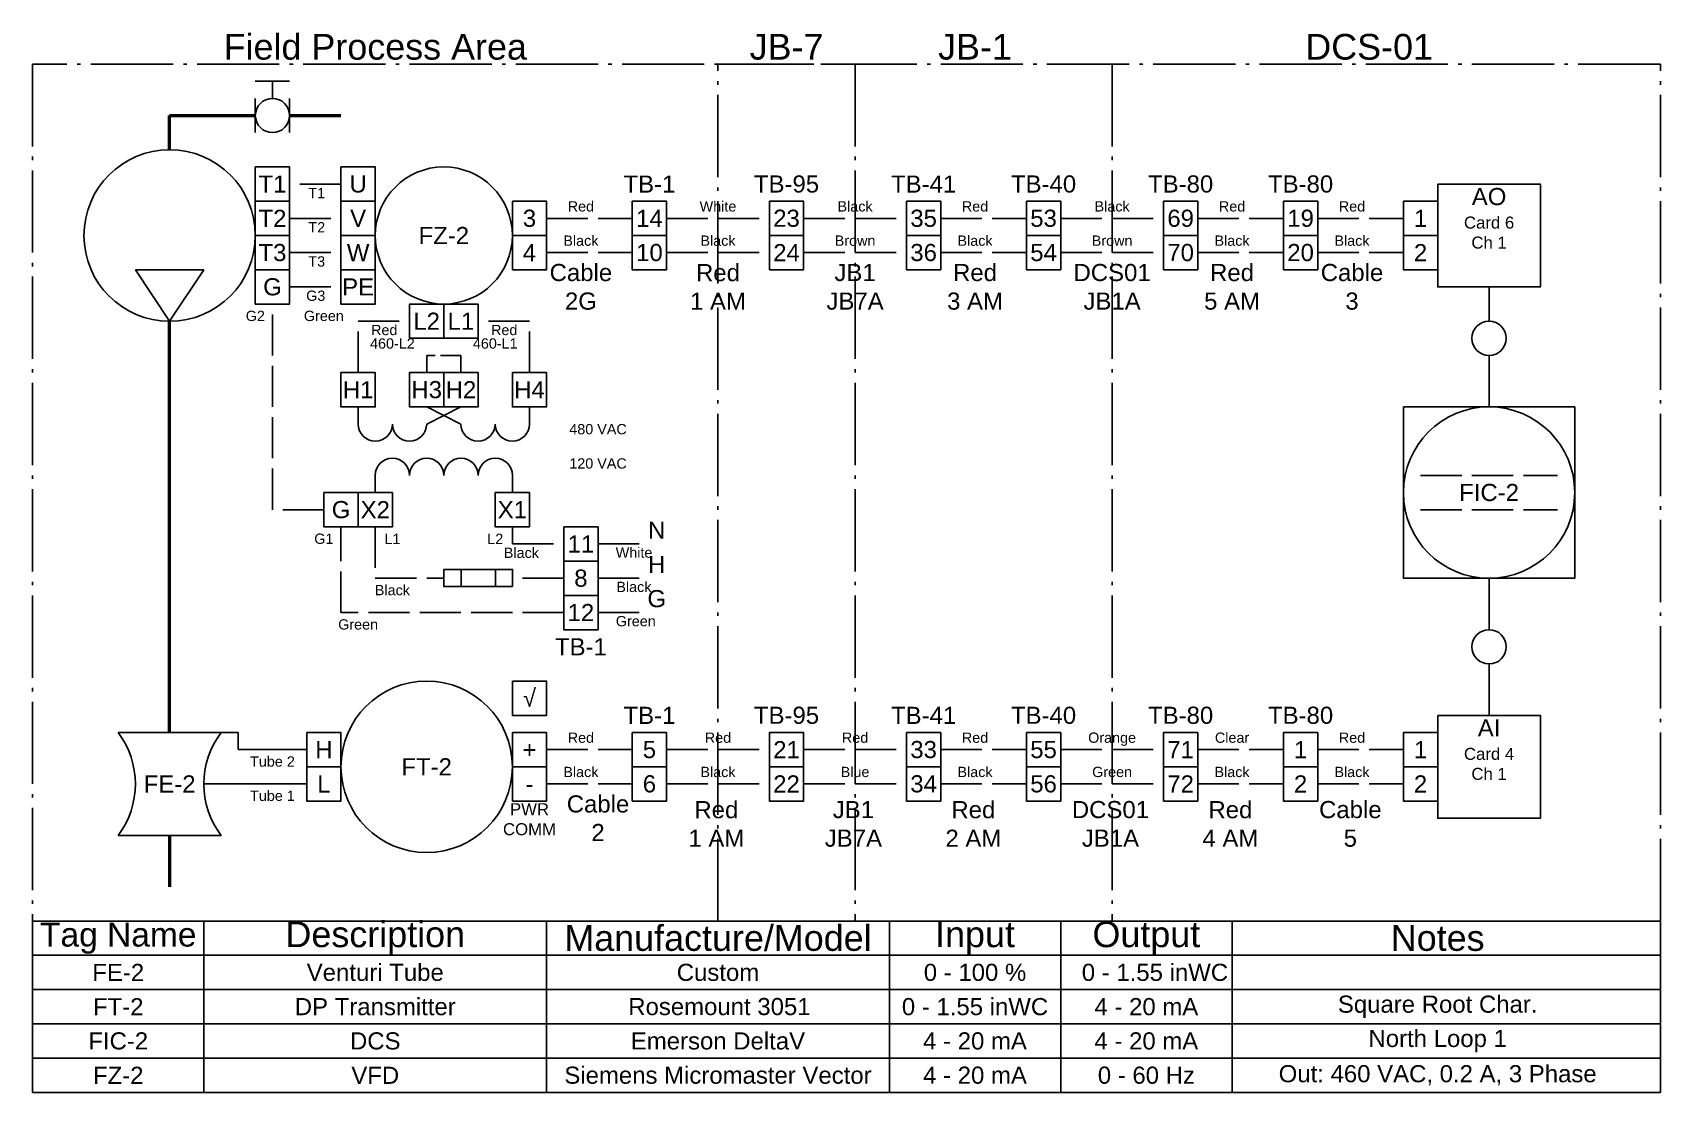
# Model space of a CAD drawing. Header units: inches. Extents: x 2.5 to 50, y 2.5 to 33.4.
import ezdxf

# ---------------------------------------------------------------- set-up
doc = ezdxf.new("R2010")
doc.units = ezdxf.units.IN
doc.header["$MEASUREMENT"] = 0
doc.linetypes.add('ACAD_ISO02W100', pattern=[15, 12, -3])
doc.linetypes.add('ACAD_ISO04W100', pattern=[30, 24, -3, 0, -3])
doc.styles.get("Standard").update_dxf_attribs({"font": 'arial.ttf'})

msp = doc.modelspace()

# ---------------------------------------------------------------- linework, layer by layer
at = {"lineweight": 25}
for p, q in [((9.5, 32), (9, 32)), ((9, 32), (10, 32)), ((9.5, 31.5), (9.5, 32)), ((9, 31.5), (9, 30.5)), ((10, 30.5), (10, 31.5))]:
    msp.add_line(p, q, dxfattribs=at)
at = {"lineweight": 50}
for p, q in [((6.5, 30), (6.5, 31)), ((6.5, 31), (9, 31)), ((10, 31), (11.5, 31)), ((6.5, 13), (6.5, 25)), ((6.5, 10), (6.5, 8.5))]:
    msp.add_line(p, q, dxfattribs=at)
at = {"linetype": 'ACAD_ISO02W100', "ltscale": 0.1}
for p, q in [((11.5, 29), (10, 29)), ((10, 28), (11.5, 28)), ((17.5, 28), (20, 28)), ((21, 28), (24, 28)), ((25, 28), (28, 28)), ((29, 28), (31.5, 28)), ((32.5, 28), (35.5, 28)), ((36.5, 28), (39, 28)), ((40, 28), (42.5, 28)), ((10, 27), (11.5, 27)), ((17.5, 27), (20, 27)), ((21, 27), (24, 27)), ((25, 27), (28, 27)), ((29, 27), (31.5, 27)), ((32.5, 27), (35.5, 27)), ((36.5, 27), (39, 27)), ((40, 27), (42.5, 27)), ((12, 23.5), (12, 25)), ((12, 25), (13.5, 25)), ((17, 25), (15.5, 25)), ((17, 23.5), (17, 25)), ((14, 24), (14, 23.5)), ((15, 23.5), (15, 24)), ((43, 20.5), (47, 20.5)), ((43, 19.5), (47, 19.5)), ((12.5, 19), (12.5, 17.5)), ((17.5, 12.5), (20, 12.5)), ((21, 12.5), (24, 12.5)), ((25, 12.5), (28, 12.5)), ((29, 12.5), (31.5, 12.5)), ((32.5, 12.5), (35.5, 12.5)), ((36.5, 12.5), (39, 12.5)), ((40, 12.5), (42.5, 12.5)), ((17.5, 11.5), (20, 11.5)), ((21, 11.5), (24, 11.5)), ((25, 11.5), (28, 11.5)), ((29, 11.5), (31.5, 11.5)), ((32.5, 11.5), (35.5, 11.5)), ((36.5, 11.5), (39, 11.5)), ((40, 11.5), (42.5, 11.5))]:
    msp.add_line(p, q, dxfattribs=at)
for p, q in [((7.5, 26.5), (5.5, 26.5)), ((5.5, 26.5), (6.5, 25)), ((6.5, 25), (7.5, 26.5)), ((45, 25), (45, 26)), ((45, 22.5), (45, 24)), ((12, 22), (12, 22.5)), ((14, 22.5), (15, 22)), ((14, 22), (15, 22.5)), ((17, 22.5), (17, 22)), ((12.5, 20.5), (12.5, 20)), ((16.5, 20.5), (16.5, 20)), ((45, 17.5), (45, 16)), ((45, 15), (45, 13.5)), ((5, 13), (8, 13)), ((8, 13), (8.5, 13)), ((8.5, 13), (8.5, 12.5)), ((8.5, 12.5), (10.5, 12.5)), ((7.5, 11.5), (10.5, 11.5)), ((5, 10), (8, 10))]:
    msp.add_line(p, q)
at = {"linetype": 'ACAD_ISO02W100', "lineweight": 25, "ltscale": 0.1}
for p, q in [((10, 26), (11.5, 26)), ((9.5, 19.5), (9.5, 25.5)), ((11, 19.5), (9.5, 19.5)), ((11.5, 16.5), (11.5, 19)), ((16.5, 19), (16.5, 18.5)), ((16.5, 18.5), (18, 18.5)), ((19, 18.5), (20.5, 18.5)), ((12.5, 17.5), (14.5, 17.5)), ((18, 17.5), (16.5, 17.5)), ((19, 17.5), (20.5, 17.5)), ((18, 16.5), (11.5, 16.5)), ((19, 16.5), (20.5, 16.5))]:
    msp.add_line(p, q, dxfattribs=at)
at = {"linetype": 'ACAD_ISO02W100', "ltscale": 0.05}
msp.add_line((15, 24), (14, 24), dxfattribs=at)
at = {"color": 254, "linetype": 'ACAD_ISO04W100', "ltscale": 0.1}
for points in [[(50, 32.5), (2.5, 32.5), (2.5, 7.5), (50, 7.5)], [(22.5, 32.5), (26.5, 32.5), (26.5, 7.5), (22.5, 7.5)], [(50, 32.5), (34, 32.5), (34, 7.5), (50, 7.5)]]:
    msp.add_lwpolyline(points, close=True, dxfattribs=at)
for points in [[(9, 29.5), (10, 29.5), (10, 28.5), (9, 28.5)], [(11.5, 29.5), (12.5, 29.5), (12.5, 28.5), (11.5, 28.5)], [(43.5, 29), (46.5, 29), (46.5, 26), (43.5, 26)], [(9, 28.5), (10, 28.5), (10, 27.5), (9, 27.5)], [(11.5, 27.5), (12.5, 27.5), (12.5, 28.5), (11.5, 28.5)], [(16.5, 28.5), (17.5, 28.5), (17.5, 27.5), (16.5, 27.5)], [(20, 28.5), (21, 28.5), (21, 27.5), (20, 27.5)], [(24, 28.5), (25, 28.5), (25, 27.5), (24, 27.5)], [(28, 28.5), (29, 28.5), (29, 27.5), (28, 27.5)], [(31.5, 28.5), (32.5, 28.5), (32.5, 27.5), (31.5, 27.5)], [(35.5, 28.5), (36.5, 28.5), (36.5, 27.5), (35.5, 27.5)], [(39, 28.5), (40, 28.5), (40, 27.5), (39, 27.5)], [(9, 26.5), (10, 26.5), (10, 27.5), (9, 27.5)], [(11.5, 26.5), (12.5, 26.5), (12.5, 27.5), (11.5, 27.5)], [(16.5, 26.5), (17.5, 26.5), (17.5, 27.5), (16.5, 27.5)], [(20, 26.5), (21, 26.5), (21, 27.5), (20, 27.5)], [(24, 26.5), (25, 26.5), (25, 27.5), (24, 27.5)], [(28, 26.5), (29, 26.5), (29, 27.5), (28, 27.5)], [(31.5, 26.5), (32.5, 26.5), (32.5, 27.5), (31.5, 27.5)], [(35.5, 27.5), (36.5, 27.5), (36.5, 26.5), (35.5, 26.5)], [(39, 26.5), (40, 26.5), (40, 27.5), (39, 27.5)], [(13.5, 24.5), (14.5, 24.5), (14.5, 25.5), (13.5, 25.5)], [(15.5, 24.5), (14.5, 24.5), (14.5, 25.5), (15.5, 25.5)], [(16.505, 17.258), (16.505, 17.758), (14.505, 17.758), (14.505, 17.258)], [(15.005, 17.258), (15.005, 17.758), (16.005, 17.758), (16.005, 17.258)], [(43.5, 13.5), (46.5, 13.5), (46.5, 10.5), (43.5, 10.5)], [(10.5, 13), (11.5, 13), (11.5, 12), (10.5, 12)], [(16.5, 13), (17.5, 13), (17.5, 12), (16.5, 12)], [(20, 13), (21, 13), (21, 12), (20, 12)], [(24, 13), (25, 13), (25, 12), (24, 12)], [(28, 13), (29, 13), (29, 12), (28, 12)], [(31.5, 13), (32.5, 13), (32.5, 12), (31.5, 12)], [(35.5, 13), (36.5, 13), (36.5, 12), (35.5, 12)], [(39, 13), (40, 13), (40, 12), (39, 12)], [(10.5, 12), (11.5, 12), (11.5, 11), (10.5, 11)], [(16.5, 11), (17.5, 11), (17.5, 12), (16.5, 12)], [(20, 12), (21, 12), (21, 11), (20, 11)], [(24, 12), (25, 12), (25, 11), (24, 11)], [(28, 12), (29, 12), (29, 11), (28, 11)], [(31.5, 12), (32.5, 12), (32.5, 11), (31.5, 11)], [(35.5, 12), (36.5, 12), (36.5, 11), (35.5, 11)], [(39, 12), (40, 12), (40, 11), (39, 11)], [(2.5, 7.5), (7.5, 7.5), (7.5, 6.5), (2.5, 6.5)], [(7.5, 7.5), (17.5, 7.5), (17.5, 6.5), (7.5, 6.5)], [(17.5, 7.5), (27.5, 7.5), (27.5, 6.5), (17.5, 6.5)], [(27.5, 7.5), (32.5, 7.5), (32.5, 6.5), (27.5, 6.5)], [(32.5, 7.5), (37.5, 7.5), (37.5, 6.5), (32.5, 6.5)], [(37.5, 7.5), (50, 7.5), (50, 6.5), (37.5, 6.5)], [(2.5, 6.503), (7.5, 6.5), (7.5, 5.5), (2.5, 5.503)], [(7.5, 6.5), (17.5, 6.5), (17.5, 5.5), (7.5, 5.5)], [(17.5, 6.5), (27.5, 6.5), (27.5, 5.5), (17.5, 5.5)], [(27.5, 6.5), (32.5, 6.5), (32.5, 5.5), (27.5, 5.5)], [(32.5, 6.5), (37.5, 6.5), (37.5, 5.5), (32.5, 5.5)], [(37.5, 6.5), (50, 6.5), (50, 5.5), (37.5, 5.5)], [(2.5, 5.503), (7.5, 5.5), (7.5, 4.5), (2.5, 4.503)], [(7.5, 5.5), (17.5, 5.5), (17.5, 4.5), (7.5, 4.5)], [(17.5, 5.5), (27.5, 5.5), (27.5, 4.5), (17.5, 4.5)], [(27.5, 5.5), (32.5, 5.5), (32.5, 4.5), (27.5, 4.5)], [(32.5, 5.5), (37.5, 5.5), (37.5, 4.5), (32.5, 4.5)], [(37.5, 5.5), (50, 5.5), (50, 4.5), (37.5, 4.5)], [(2.5, 4.503), (7.5, 4.5), (7.5, 3.5), (2.5, 3.503)], [(7.5, 4.5), (17.5, 4.5), (17.5, 3.5), (7.5, 3.5)], [(17.5, 4.5), (27.5, 4.5), (27.5, 3.5), (17.5, 3.5)], [(27.5, 4.5), (32.5, 4.5), (32.5, 3.5), (27.5, 3.5)], [(32.5, 4.5), (37.5, 4.5), (37.5, 3.5), (32.5, 3.5)], [(37.5, 4.5), (50, 4.5), (50, 3.5), (37.5, 3.5)], [(2.5, 3.503), (7.5, 3.5), (7.5, 2.5), (2.5, 2.503)], [(7.5, 3.5), (17.5, 3.5), (17.5, 2.5), (7.5, 2.5)], [(17.5, 3.5), (27.5, 3.5), (27.5, 2.5), (17.5, 2.5)], [(27.5, 3.5), (32.5, 3.5), (32.5, 2.5), (27.5, 2.5)], [(32.5, 3.5), (37.5, 3.5), (37.5, 2.5), (32.5, 2.5)], [(37.5, 3.5), (50, 3.5), (50, 2.5), (37.5, 2.5)]]:
    msp.add_lwpolyline(points, close=True)
at = {"lineweight": 25}
for points in [[(42.5, 28.5), (43.5, 28.5), (43.5, 27.5), (42.5, 27.5)], [(42.5, 27.5), (43.5, 27.5), (43.5, 26.5), (42.5, 26.5)], [(9, 26.5), (10, 26.5), (10, 25.5), (9, 25.5)], [(11.5, 26.5), (12.5, 26.5), (12.5, 25.5), (11.5, 25.5)], [(11.5, 23.5), (12.5, 23.5), (12.5, 22.5), (11.5, 22.5)], [(13.5, 23.5), (14.5, 23.5), (14.5, 22.5), (13.5, 22.5)], [(14.5, 23.5), (15.5, 23.5), (15.5, 22.5), (14.5, 22.5)], [(16.5, 23.5), (17.5, 23.5), (17.5, 22.5), (16.5, 22.5)], [(42.5, 22.5), (47.5, 22.5), (47.5, 17.5), (42.5, 17.5)], [(11, 20), (12, 20), (12, 19), (11, 19)], [(12, 20), (13, 20), (13, 19), (12, 19)], [(16, 20), (17, 20), (17, 19), (16, 19)], [(18, 19), (19, 19), (19, 18), (18, 18)], [(18, 18), (19, 18), (19, 17), (18, 17)], [(18, 17), (19, 17), (19, 16), (18, 16)], [(16.5, 14.5), (17.5, 14.5), (17.5, 13.5), (16.5, 13.5)], [(42.5, 13), (43.5, 13), (43.5, 12), (42.5, 12)], [(42.5, 12), (43.5, 12), (43.5, 11), (42.5, 11)]]:
    msp.add_lwpolyline(points, close=True, dxfattribs=at)
for centre, radius in [((9.5, 31), 0.5), ((14.5, 27.5), 2)]:
    msp.add_circle(centre, radius, dxfattribs=at)
for centre, radius in [((6.5, 27.5), 2.5), ((45, 24.5), 0.5), ((45, 20), 2.5), ((45, 15.5), 0.5), ((14, 12), 2.5)]:
    msp.add_circle(centre, radius)
for centre, radius, start, end in [((12.5, 22), 0.5, 180, 0), ((13.5, 22), 0.5, 180, 0), ((15.5, 22), 0.5, 180, 0), ((16.5, 22), 0.5, 180, 0), ((13, 20.5), 0.5, 0, 180), ((14, 20.5), 0.5, 0, 180), ((15, 20.5), 0.5, 0, 180), ((16, 20.5), 0.5, 0, 180), ((3, 11.5), 2.5, 323.1301, 36.8699), ((10, 11.5), 2.5, 143.1301, 216.8699)]:
    msp.add_arc(centre, radius, start, end)

# ---------------------------------------------------------------- texts
at = {"attachment_point": 5}
for s, width, insert, char_height in [('Field Process Area', 15, (12.5, 33), 0.75), ('JB-7', 15, (24.5, 33), 0.75), ('JB-1', 15, (30, 33), 0.75), ('DCS-01', 15, (41.5, 33), 0.75), ('AO\\P{\\H0.7x;Card 6\\PCh 1}', 3, (45, 28), 0.5), ('FZ-2', 3, (14.5, 27.5), 0.5), ('FIC-2', 3, (45, 20), 0.5), ('AI\\P{\\H0.7x;Card 4\\PCh 1}', 3, (45, 12.5), 0.5), ('FT-2', 3, (14, 12), 0.5), ('FE-2', 2, (6.5, 11.5), 0.5), ('Tag Name', 7.5, (5, 7), 0.7), ('Description', 7, (12.5, 7), 0.75), ('Manufacture/Model', 10.5, (22.5, 7), 0.75), ('Input', 5.04688, (30, 7), 0.75), ('Output', 5.25, (35, 7), 0.75), ('Notes', 8.75, (43.5, 7), 0.75), ('FE-2', 5.0625, (5, 6), 0.5), ('Venturi Tube', 9.99999, (12.5, 6), 0.5), ('Custom', 8.99998, (22.5, 6), 0.5), ('0 - 100 %', 5, (30, 6), 0.5), ('\\pxi-3,l4,t4;0 - 1.55 inWC', 5.125, (35, 6), 0.5), ('FT-2', 5.25, (5, 5), 0.5), ('DP Transmitter', 9.99999, (12.5, 5), 0.5), ('Rosemount 3051', 9.24999, (22.542, 5.002), 0.5), ('0 - 1.55 inWC', 4.9375, (30, 5), 0.5), ('4 - 20 mA', 4.875, (35, 5), 0.5), ('Square Root Char.', 9, (43.5, 5), 0.5), ('Emerson DeltaV', 10, (22.5, 4), 0.5), ('North Loop 1', 9, (43.5, 4), 0.5), ('FIC-2', 5.25, (5, 4), 0.5), ('DCS', 9.9375, (12.5, 4), 0.5), ('4 - 20 mA', 5.0625, (30, 4), 0.5), ('4 - 20 mA', 4.875, (35, 4), 0.5), ('FZ-2', 5, (5, 3), 0.5), ('VFD', 10, (12.5, 3), 0.5), ('Siemens Micromaster Vector', 10, (22.5, 3), 0.5), ('4 - 20 mA', 5.0625, (30, 3), 0.5), ('0 - 60 Hz', 4.875, (35, 3), 0.5), ('Out: 460 VAC, 0.2 A, 3 Phase', 11.5, (43.5, 3), 0.5)]:
    msp.add_mtext_dynamic_manual_height_columns(s, width=width, gutter_width=1, heights=[0], dxfattribs=dict(at, insert=insert, char_height=char_height))
at = {"lineweight": 25}
for s, width, insert, char_height, attachment_point in [('T1', 1, (9.5, 29), 0.5, 5), ('U', 1, (12, 29), 0.5, 5), ('TB-1', 1, (20.5, 29), 0.5, 5), ('TB-95', 1, (24.5, 29), 0.5, 5), ('TB-41', 1, (28.5, 29), 0.5, 5), ('TB-40', 1, (32, 29), 0.5, 5), ('TB-80', 1, (36, 29), 0.5, 5), ('TB-80', 1, (39.5, 29), 0.5, 5), ('T1', 2, (10.792, 28.589), 0.3, 8), ('Red', 2, (18.5, 28.5), 0.3, 2), ('White', 2, (22.5, 28.5), 0.3, 2), ('Black', 2, (26.5, 28.5), 0.3, 2), ('Red', 2, (30, 28.5), 0.3, 2), ('Black', 2, (34, 28.5), 0.3, 2), ('Red', 2, (37.5, 28.5), 0.3, 2), ('Red', 2, (41, 28.5), 0.3, 2), ('T2', 1, (9.5, 28), 0.5, 5), ('V', 1, (12, 28), 0.5, 5), ('3', 1, (17, 28), 0.5, 5), ('14', 1, (20.5, 28), 0.5, 5), ('23', 1, (24.5, 28), 0.5, 5), ('35', 1, (28.5, 28), 0.5, 5), ('53', 1, (32, 28), 0.5, 5), ('69', 1, (36, 28), 0.5, 5), ('19', 1, (39.5, 28), 0.5, 5), ('1', 1, (43, 28), 0.5, 5), ('T2', 2, (10.792, 27.589), 0.3, 8), ('T3', 1, (9.5, 27), 0.5, 5), ('W', 1, (12, 27), 0.5, 5), ('4', 1, (17, 27), 0.5, 5), ('Black', 2, (18.5, 27.5), 0.3, 2), ('10', 1, (20.5, 27), 0.5, 5), ('Black', 2, (22.5, 27.5), 0.3, 2), ('24', 1, (24.5, 27), 0.5, 5), ('Brown', 2, (26.5, 27.5), 0.3, 2), ('36', 1, (28.5, 27), 0.5, 5), ('Black', 2, (30, 27.5), 0.3, 2), ('54', 1, (32, 27), 0.5, 5), ('Brown', 2, (34, 27.5), 0.3, 2), ('70', 1, (36, 27), 0.5, 5), ('Black', 2, (37.5, 27.5), 0.3, 2), ('20', 1, (39.5, 27), 0.5, 5), ('Black', 2, (41, 27.5), 0.3, 2), ('2', 1, (43, 27), 0.5, 5), ('T3', 2, (10.792, 26.589), 0.3, 8), ('Cable 2G', 1, (18.5, 26), 0.5, 5), ('Red 1 AM', 1.64394, (22.5, 26), 0.5, 5), ('JB1 JB7A', 1.64394, (26.5, 26), 0.5, 5), ('Red 3 AM', 1.64394, (30, 26), 0.5, 5), ('DCS01 JB1A', 1.64394, (34, 26), 0.5, 5), ('Red 5 AM', 1.64394, (37.5, 26), 0.5, 5), ('Cable 3', 1.64394, (41, 26), 0.5, 5), ('G', 1, (9.5, 26), 0.5, 5), ('PE', 1, (12, 26), 0.5, 5), ('G3', 2, (10.763, 25.589), 0.3, 8), ('G2', 2, (9, 25), 0.3, 8), ('Green', 2, (11, 25), 0.3, 8), ('L2', 1, (14, 25), 0.5, 5), ('L1', 1, (15, 25), 0.5, 5), ('Red', 2, (12.763, 24.589), 0.3, 8), ('Red', 2, (16.263, 24.589), 0.3, 8), ('460-L2', 2, (13, 24.5), 0.3, 2), ('460-L1', 2, (16, 24.5), 0.3, 2), ('H1', 1, (12, 23), 0.5, 5), ('H3', 1, (14, 23), 0.5, 5), ('H2', 1, (15, 23), 0.5, 5), ('H4', 1, (17, 23), 0.5, 5), ('480 VAC', 2.5, (19, 22), 0.3, 2), ('120 VAC', 2.5, (19, 21), 0.3, 2), ('G', 1, (11.5, 19.5), 0.5, 5), ('X2', 1, (12.5, 19.5), 0.5, 5), ('X1', 1, (16.5, 19.5), 0.5, 5), ('N', 1, (20.712, 18.902), 0.5, 5), ('G1', 2, (11, 18.5), 0.3, 8), ('L1', 2, (13, 18.5), 0.3, 8), ('L2', 2, (16, 18.5), 0.3, 8), ('11', 1, (18.5, 18.5), 0.5, 5), ('Black', 2, (16.763, 18.089), 0.3, 8), ('White', 2, (20.051, 18.399), 0.3, 2), ('H', 1, (20.712, 17.902), 0.5, 5), ('8', 1, (18.5, 17.5), 0.5, 5), ('Black', 2, (13, 17), 0.3, 8), ('Black', 2, (20.047, 17.094), 0.3, 8), ('G', 1, (20.712, 16.902), 0.5, 5), ('12', 1, (18.5, 16.5), 0.5, 5), ('Green', 2, (12, 16), 0.3, 8), ('Green', 2, (20.102, 16.095), 0.3, 8), ('TB-1', 1, (18.5, 15.5), 0.5, 5), ('√', 1, (17, 14), 0.5, 5), ('TB-1', 1, (20.5, 13.5), 0.5, 5), ('TB-95', 1, (24.5, 13.5), 0.5, 5), ('TB-41', 1, (28.5, 13.5), 0.5, 5), ('TB-40', 1, (32, 13.5), 0.5, 5), ('TB-80', 1, (36, 13.5), 0.5, 5), ('TB-80', 1, (39.5, 13.5), 0.5, 5), ('Red', 2, (18.5, 13), 0.3, 2), ('Red', 2, (22.5, 13), 0.3, 2), ('Red', 2, (26.5, 13), 0.3, 2), ('Red', 2, (30, 13), 0.3, 2), ('Orange', 2, (34, 13), 0.3, 2), ('Clear', 2, (37.5, 13), 0.3, 2), ('Red', 2, (41, 13), 0.3, 2), ('H', 1, (11, 12.5), 0.5, 5), ('+', 1, (17, 12.5), 0.5, 5), ('5', 1, (20.5, 12.5), 0.5, 5), ('21', 1, (24.5, 12.5), 0.5, 5), ('33', 1, (28.5, 12.5), 0.5, 5), ('55', 1, (32, 12.5), 0.5, 5), ('71', 1, (36, 12.5), 0.5, 5), ('1', 1, (39.5, 12.5), 0.5, 5), ('1', 1, (43, 12.5), 0.5, 5), ('Tube 2', 2, (9.5, 12), 0.3, 8), ('Black', 2, (18.5, 12), 0.3, 2), ('Black', 2, (22.5, 12), 0.3, 2), ('Blue', 2, (26.5, 12), 0.3, 2), ('Black', 2, (30, 12), 0.3, 2), ('Green', 2, (34, 12), 0.3, 2), ('Black', 2, (37.5, 12), 0.3, 2), ('Black', 2, (41, 12), 0.3, 2), ('L', 1, (11, 11.5), 0.5, 5), ('-', 1, (17, 11.5), 0.5, 5), ('6', 1, (20.5, 11.5), 0.5, 5), ('22', 1, (24.5, 11.5), 0.5, 5), ('34', 1, (28.5, 11.5), 0.5, 5), ('56', 1, (32, 11.5), 0.5, 5), ('72', 1, (36, 11.5), 0.5, 5), ('2', 1, (39.5, 11.5), 0.5, 5), ('2', 1, (43, 11.5), 0.5, 5), ('Tube 1', 2, (9.5, 11), 0.3, 8), ('PWR\\PCOMM', 1, (17, 10), 0.35, 8), ('Red 1 AM', 1.64394, (22.452, 10.332), 0.5, 5), ('JB1 JB7A', 1.64394, (26.452, 10.332), 0.5, 5), ('Red 2 AM', 1.64394, (29.952, 10.332), 0.5, 5), ('DCS01 JB1A', 1.64394, (33.952, 10.332), 0.5, 5), ('Red 4 AM', 1.64394, (37.452, 10.332), 0.5, 5), ('Cable 5', 1.64394, (40.952, 10.332), 0.5, 5)]:
    msp.add_mtext_dynamic_manual_height_columns(s, width=width, gutter_width=1, heights=[0], dxfattribs=dict(at, insert=insert, char_height=char_height, attachment_point=attachment_point))
at = {"linetype": 'ACAD_ISO02W100', "lineweight": 25, "ltscale": 0.1, "insert": (19, 10.5), "char_height": 0.5, "attachment_point": 5}
msp.add_mtext_dynamic_manual_height_columns('Cable 2', width=1, gutter_width=1, heights=[0], dxfattribs=at)

doc.saveas('drawing.dxf')
